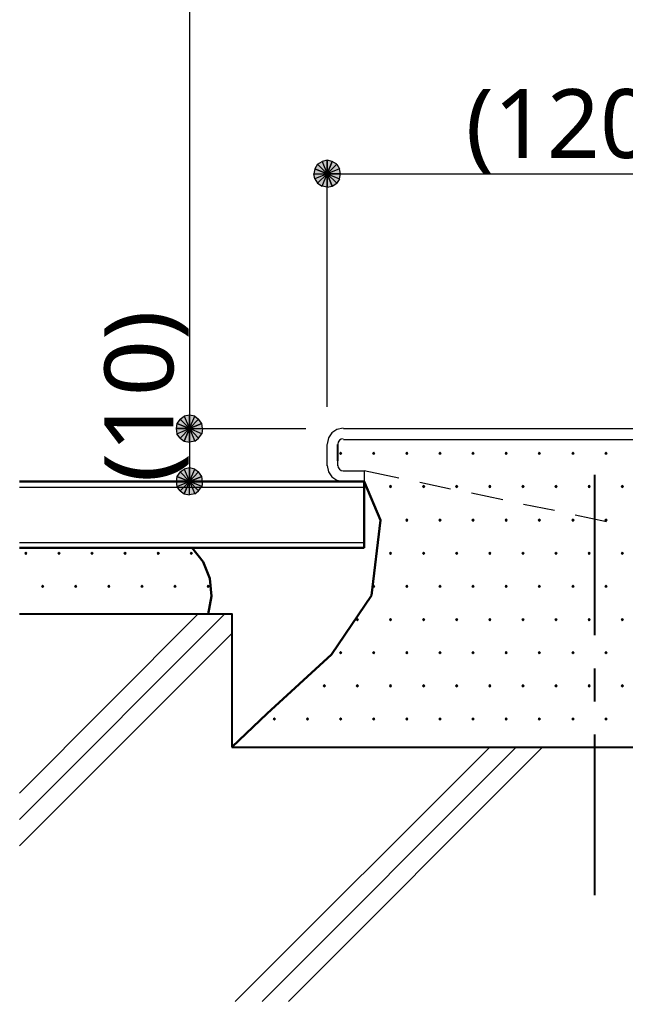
# Model space of a CAD drawing. Header units: millimetres. Extents: x 0 to 420, y 0 to 297.
# Drawn here: x 57.19 to 80.04, y 72.86 to 109.87 of the extents above; entities that cross this region are included whole.
import ezdxf
from ezdxf.enums import TextEntityAlignment as Align

# ---------------------------------------------------------------- set-up
doc = ezdxf.new("R2010")
doc.units = ezdxf.units.MM
doc.styles.add('kst32b', font='NotoSansJP-Variable.ttf')

msp = doc.modelspace()

# ---------------------------------------------------------------- hatches: boundary and pattern name
h = msp.add_hatch(color=7)
h.paths.add_polyline_path([(68.792, 104.563), (68.601, 104.521), (68.792, 104.055), (68.792, 104.563)])
h.paths.add_polyline_path([(68.601, 104.521), (68.792, 104.055), (68.432, 104.415), (68.601, 104.521)])
h.paths.add_polyline_path([(68.792, 104.055), (68.432, 104.415), (68.326, 104.246), (68.792, 104.055)])
for points in [[(68.982, 104.521), (68.792, 104.563), (68.792, 104.055), (68.982, 104.521)], [(63.119, 94.636), (63.098, 94.446), (63.606, 94.446), (63.119, 94.636)], [(69.3, 93.557), (69.279, 93.536), (69.257, 93.514), (69.279, 93.493), (69.3, 93.472), (69.321, 93.493), (69.342, 93.514), (69.321, 93.536), (69.3, 93.557)], [(70.549, 93.557), (70.527, 93.536), (70.506, 93.514), (70.527, 93.493), (70.549, 93.472), (70.57, 93.493), (70.591, 93.514), (70.57, 93.536), (70.549, 93.557)], [(71.797, 93.557), (71.776, 93.536), (71.755, 93.514), (71.776, 93.493), (71.797, 93.472), (71.819, 93.493), (71.84, 93.514), (71.819, 93.536), (71.797, 93.557)], [(73.046, 93.557), (73.025, 93.536), (73.004, 93.514), (73.025, 93.493), (73.046, 93.472), (73.067, 93.493), (73.088, 93.514), (73.067, 93.536), (73.046, 93.557)], [(74.295, 93.557), (74.274, 93.536), (74.253, 93.514), (74.274, 93.493), (74.295, 93.472), (74.316, 93.493), (74.337, 93.514), (74.316, 93.536), (74.295, 93.557)], [(75.544, 93.557), (75.523, 93.536), (75.502, 93.514), (75.523, 93.493), (75.544, 93.472), (75.565, 93.493), (75.586, 93.514), (75.565, 93.536), (75.544, 93.557)], [(76.793, 93.557), (76.771, 93.536), (76.75, 93.514), (76.771, 93.493), (76.793, 93.472), (76.814, 93.493), (76.835, 93.514), (76.814, 93.536), (76.793, 93.557)], [(78.063, 93.557), (78.042, 93.536), (78.02, 93.514), (78.042, 93.493), (78.063, 93.472), (78.084, 93.493), (78.105, 93.514), (78.084, 93.536), (78.063, 93.557)], [(79.312, 93.557), (79.29, 93.536), (79.269, 93.514), (79.29, 93.493), (79.312, 93.472), (79.333, 93.493), (79.354, 93.514), (79.333, 93.536), (79.312, 93.557)], [(63.119, 92.646), (63.098, 92.456), (63.606, 92.456), (63.119, 92.646)], [(71.184, 92.308), (71.162, 92.287), (71.141, 92.266), (71.162, 92.244), (71.184, 92.223), (71.205, 92.244), (71.226, 92.266), (71.205, 92.287), (71.184, 92.308)], [(72.432, 92.308), (72.411, 92.287), (72.39, 92.266), (72.411, 92.244), (72.432, 92.223), (72.454, 92.244), (72.475, 92.266), (72.454, 92.287), (72.432, 92.308)], [(73.681, 92.308), (73.66, 92.287), (73.639, 92.266), (73.66, 92.244), (73.681, 92.223), (73.702, 92.244), (73.724, 92.266), (73.702, 92.287), (73.681, 92.308)], [(74.93, 92.308), (74.909, 92.287), (74.888, 92.266), (74.909, 92.244), (74.93, 92.223), (74.951, 92.244), (74.972, 92.266), (74.951, 92.287), (74.93, 92.308)], [(76.179, 92.308), (76.158, 92.287), (76.137, 92.266), (76.158, 92.244), (76.179, 92.223), (76.2, 92.244), (76.221, 92.266), (76.2, 92.287), (76.179, 92.308)], [(77.428, 92.308), (77.407, 92.287), (77.385, 92.266), (77.407, 92.244), (77.428, 92.223), (77.449, 92.244), (77.47, 92.266), (77.449, 92.287), (77.428, 92.308)], [(78.677, 92.308), (78.655, 92.287), (78.634, 92.266), (78.655, 92.244), (78.677, 92.223), (78.698, 92.244), (78.719, 92.266), (78.698, 92.287), (78.677, 92.308)], [(79.925, 92.308), (79.904, 92.287), (79.883, 92.266), (79.904, 92.244), (79.925, 92.223), (79.946, 92.244), (79.968, 92.266), (79.946, 92.287), (79.925, 92.308)], [(71.797, 91.038), (71.776, 91.017), (71.755, 90.996), (71.776, 90.974), (71.797, 90.953), (71.819, 90.974), (71.84, 90.996), (71.819, 91.017), (71.797, 91.038)], [(73.046, 91.038), (73.025, 91.017), (73.004, 90.996), (73.025, 90.974), (73.046, 90.953), (73.067, 90.974), (73.088, 90.996), (73.067, 91.017), (73.046, 91.038)], [(74.295, 91.038), (74.274, 91.017), (74.253, 90.996), (74.274, 90.974), (74.295, 90.953), (74.316, 90.974), (74.337, 90.996), (74.316, 91.017), (74.295, 91.038)], [(75.544, 91.038), (75.523, 91.017), (75.502, 90.996), (75.523, 90.974), (75.544, 90.953), (75.565, 90.974), (75.586, 90.996), (75.565, 91.017), (75.544, 91.038)], [(76.793, 91.038), (76.771, 91.017), (76.75, 90.996), (76.771, 90.974), (76.793, 90.953), (76.814, 90.974), (76.835, 90.996), (76.814, 91.017), (76.793, 91.038)], [(78.063, 91.038), (78.042, 91.017), (78.02, 90.996), (78.042, 90.974), (78.063, 90.953), (78.084, 90.974), (78.105, 90.996), (78.084, 91.017), (78.063, 91.038)], [(79.312, 91.038), (79.29, 91.017), (79.269, 90.996), (79.29, 90.974), (79.312, 90.953), (79.333, 90.974), (79.354, 90.996), (79.333, 91.017), (79.312, 91.038)], [(57.425, 89.789), (57.404, 89.768), (57.383, 89.747), (57.404, 89.725), (57.425, 89.704), (57.446, 89.725), (57.468, 89.747), (57.446, 89.768), (57.425, 89.789)], [(58.674, 89.789), (58.653, 89.768), (58.632, 89.747), (58.653, 89.725), (58.674, 89.704), (58.695, 89.725), (58.716, 89.747), (58.695, 89.768), (58.674, 89.789)], [(59.923, 89.789), (59.902, 89.768), (59.881, 89.747), (59.902, 89.725), (59.923, 89.704), (59.944, 89.725), (59.965, 89.747), (59.944, 89.768), (59.923, 89.789)], [(61.172, 89.789), (61.151, 89.768), (61.129, 89.747), (61.151, 89.725), (61.172, 89.704), (61.193, 89.725), (61.214, 89.747), (61.193, 89.768), (61.172, 89.789)], [(62.421, 89.789), (62.399, 89.768), (62.378, 89.747), (62.399, 89.725), (62.421, 89.704), (62.442, 89.725), (62.463, 89.747), (62.442, 89.768), (62.421, 89.789)], [(63.669, 89.789), (63.648, 89.768), (63.627, 89.747), (63.648, 89.725), (63.669, 89.704), (63.691, 89.725), (63.712, 89.747), (63.691, 89.768), (63.669, 89.789)], [(71.184, 89.789), (71.162, 89.768), (71.141, 89.747), (71.162, 89.725), (71.184, 89.704), (71.205, 89.725), (71.226, 89.747), (71.205, 89.768), (71.184, 89.789)], [(72.432, 89.789), (72.411, 89.768), (72.39, 89.747), (72.411, 89.725), (72.432, 89.704), (72.454, 89.725), (72.475, 89.747), (72.454, 89.768), (72.432, 89.789)], [(73.681, 89.789), (73.66, 89.768), (73.639, 89.747), (73.66, 89.725), (73.681, 89.704), (73.702, 89.725), (73.724, 89.747), (73.702, 89.768), (73.681, 89.789)], [(74.93, 89.789), (74.909, 89.768), (74.888, 89.747), (74.909, 89.725), (74.93, 89.704), (74.951, 89.725), (74.972, 89.747), (74.951, 89.768), (74.93, 89.789)], [(76.179, 89.789), (76.158, 89.768), (76.137, 89.747), (76.158, 89.725), (76.179, 89.704), (76.2, 89.725), (76.221, 89.747), (76.2, 89.768), (76.179, 89.789)], [(77.428, 89.789), (77.407, 89.768), (77.385, 89.747), (77.407, 89.725), (77.428, 89.704), (77.449, 89.725), (77.47, 89.747), (77.449, 89.768), (77.428, 89.789)], [(78.677, 89.789), (78.655, 89.768), (78.634, 89.747), (78.655, 89.725), (78.677, 89.704), (78.698, 89.725), (78.719, 89.747), (78.698, 89.768), (78.677, 89.789)], [(79.925, 89.789), (79.904, 89.768), (79.883, 89.747), (79.904, 89.725), (79.925, 89.704), (79.946, 89.725), (79.968, 89.747), (79.946, 89.768), (79.925, 89.789)], [(58.06, 88.54), (58.039, 88.519), (58.018, 88.498), (58.039, 88.477), (58.06, 88.455), (58.081, 88.477), (58.103, 88.498), (58.081, 88.519), (58.06, 88.54)], [(59.309, 88.54), (59.288, 88.519), (59.267, 88.498), (59.288, 88.477), (59.309, 88.455), (59.33, 88.477), (59.351, 88.498), (59.33, 88.519), (59.309, 88.54)], [(60.558, 88.54), (60.537, 88.519), (60.516, 88.498), (60.537, 88.477), (60.558, 88.455), (60.579, 88.477), (60.6, 88.498), (60.579, 88.519), (60.558, 88.54)], [(61.807, 88.54), (61.786, 88.519), (61.764, 88.498), (61.786, 88.477), (61.807, 88.455), (61.828, 88.477), (61.849, 88.498), (61.828, 88.519), (61.807, 88.54)], [(63.056, 88.54), (63.034, 88.519), (63.013, 88.498), (63.034, 88.477), (63.056, 88.455), (63.077, 88.477), (63.098, 88.498), (63.077, 88.519), (63.056, 88.54)], [(64.304, 88.54), (64.283, 88.519), (64.262, 88.498), (64.283, 88.477), (64.304, 88.455), (64.326, 88.477), (64.347, 88.498), (64.326, 88.519), (64.304, 88.54)], [(70.549, 88.54), (70.527, 88.519), (70.506, 88.498), (70.527, 88.477), (70.549, 88.455), (70.57, 88.477), (70.591, 88.498), (70.57, 88.519), (70.549, 88.54)], [(71.797, 88.54), (71.776, 88.519), (71.755, 88.498), (71.776, 88.477), (71.797, 88.455), (71.819, 88.477), (71.84, 88.498), (71.819, 88.519), (71.797, 88.54)], [(73.046, 88.54), (73.025, 88.519), (73.004, 88.498), (73.025, 88.477), (73.046, 88.455), (73.067, 88.477), (73.088, 88.498), (73.067, 88.519), (73.046, 88.54)], [(74.295, 88.54), (74.274, 88.519), (74.253, 88.498), (74.274, 88.477), (74.295, 88.455), (74.316, 88.477), (74.337, 88.498), (74.316, 88.519), (74.295, 88.54)], [(75.544, 88.54), (75.523, 88.519), (75.502, 88.498), (75.523, 88.477), (75.544, 88.455), (75.565, 88.477), (75.586, 88.498), (75.565, 88.519), (75.544, 88.54)], [(76.793, 88.54), (76.771, 88.519), (76.75, 88.498), (76.771, 88.477), (76.793, 88.455), (76.814, 88.477), (76.835, 88.498), (76.814, 88.519), (76.793, 88.54)], [(78.063, 88.54), (78.042, 88.519), (78.02, 88.498), (78.042, 88.477), (78.063, 88.455), (78.084, 88.477), (78.105, 88.498), (78.084, 88.519), (78.063, 88.54)], [(79.312, 88.54), (79.29, 88.519), (79.269, 88.498), (79.29, 88.477), (79.312, 88.455), (79.333, 88.477), (79.354, 88.498), (79.333, 88.519), (79.312, 88.54)], [(69.935, 87.291), (69.913, 87.27), (69.892, 87.249), (69.913, 87.228), (69.935, 87.207), (69.956, 87.228), (69.977, 87.249), (69.956, 87.27), (69.935, 87.291)], [(71.184, 87.291), (71.162, 87.27), (71.141, 87.249), (71.162, 87.228), (71.184, 87.207), (71.205, 87.228), (71.226, 87.249), (71.205, 87.27), (71.184, 87.291)], [(72.432, 87.291), (72.411, 87.27), (72.39, 87.249), (72.411, 87.228), (72.432, 87.207), (72.454, 87.228), (72.475, 87.249), (72.454, 87.27), (72.432, 87.291)], [(73.681, 87.291), (73.66, 87.27), (73.639, 87.249), (73.66, 87.228), (73.681, 87.207), (73.702, 87.228), (73.724, 87.249), (73.702, 87.27), (73.681, 87.291)], [(74.93, 87.291), (74.909, 87.27), (74.888, 87.249), (74.909, 87.228), (74.93, 87.207), (74.951, 87.228), (74.972, 87.249), (74.951, 87.27), (74.93, 87.291)], [(76.179, 87.291), (76.158, 87.27), (76.137, 87.249), (76.158, 87.228), (76.179, 87.207), (76.2, 87.228), (76.221, 87.249), (76.2, 87.27), (76.179, 87.291)], [(77.428, 87.291), (77.407, 87.27), (77.385, 87.249), (77.407, 87.228), (77.428, 87.207), (77.449, 87.228), (77.47, 87.249), (77.449, 87.27), (77.428, 87.291)], [(78.677, 87.291), (78.655, 87.27), (78.634, 87.249), (78.655, 87.228), (78.677, 87.207), (78.698, 87.228), (78.719, 87.249), (78.698, 87.27), (78.677, 87.291)], [(79.925, 87.291), (79.904, 87.27), (79.883, 87.249), (79.904, 87.228), (79.925, 87.207), (79.946, 87.228), (79.968, 87.249), (79.946, 87.27), (79.925, 87.291)], [(69.3, 86.043), (69.279, 86.021), (69.257, 86), (69.279, 85.979), (69.3, 85.958), (69.321, 85.979), (69.342, 86), (69.321, 86.021), (69.3, 86.043)], [(70.549, 86.043), (70.527, 86.021), (70.506, 86), (70.527, 85.979), (70.549, 85.958), (70.57, 85.979), (70.591, 86), (70.57, 86.021), (70.549, 86.043)], [(71.797, 86.043), (71.776, 86.021), (71.755, 86), (71.776, 85.979), (71.797, 85.958), (71.819, 85.979), (71.84, 86), (71.819, 86.021), (71.797, 86.043)], [(73.046, 86.043), (73.025, 86.021), (73.004, 86), (73.025, 85.979), (73.046, 85.958), (73.067, 85.979), (73.088, 86), (73.067, 86.021), (73.046, 86.043)], [(74.295, 86.043), (74.274, 86.021), (74.253, 86), (74.274, 85.979), (74.295, 85.958), (74.316, 85.979), (74.337, 86), (74.316, 86.021), (74.295, 86.043)], [(75.544, 86.043), (75.523, 86.021), (75.502, 86), (75.523, 85.979), (75.544, 85.958), (75.565, 85.979), (75.586, 86), (75.565, 86.021), (75.544, 86.043)], [(76.793, 86.043), (76.771, 86.021), (76.75, 86), (76.771, 85.979), (76.793, 85.958), (76.814, 85.979), (76.835, 86), (76.814, 86.021), (76.793, 86.043)], [(78.063, 86.043), (78.042, 86.021), (78.02, 86), (78.042, 85.979), (78.063, 85.958), (78.084, 85.979), (78.105, 86), (78.084, 86.021), (78.063, 86.043)], [(79.312, 86.043), (79.29, 86.021), (79.269, 86), (79.29, 85.979), (79.312, 85.958), (79.333, 85.979), (79.354, 86), (79.333, 86.021), (79.312, 86.043)], [(68.686, 84.794), (68.665, 84.772), (68.644, 84.751), (68.665, 84.73), (68.686, 84.709), (68.707, 84.73), (68.728, 84.751), (68.707, 84.772), (68.686, 84.794)], [(69.935, 84.794), (69.913, 84.772), (69.892, 84.751), (69.913, 84.73), (69.935, 84.709), (69.956, 84.73), (69.977, 84.751), (69.956, 84.772), (69.935, 84.794)], [(71.184, 84.794), (71.162, 84.772), (71.141, 84.751), (71.162, 84.73), (71.184, 84.709), (71.205, 84.73), (71.226, 84.751), (71.205, 84.772), (71.184, 84.794)], [(72.432, 84.794), (72.411, 84.772), (72.39, 84.751), (72.411, 84.73), (72.432, 84.709), (72.454, 84.73), (72.475, 84.751), (72.454, 84.772), (72.432, 84.794)], [(73.681, 84.794), (73.66, 84.772), (73.639, 84.751), (73.66, 84.73), (73.681, 84.709), (73.702, 84.73), (73.724, 84.751), (73.702, 84.772), (73.681, 84.794)], [(74.93, 84.794), (74.909, 84.772), (74.888, 84.751), (74.909, 84.73), (74.93, 84.709), (74.951, 84.73), (74.972, 84.751), (74.951, 84.772), (74.93, 84.794)], [(76.179, 84.794), (76.158, 84.772), (76.137, 84.751), (76.158, 84.73), (76.179, 84.709), (76.2, 84.73), (76.221, 84.751), (76.2, 84.772), (76.179, 84.794)], [(77.428, 84.794), (77.407, 84.772), (77.385, 84.751), (77.407, 84.73), (77.428, 84.709), (77.449, 84.73), (77.47, 84.751), (77.449, 84.772), (77.428, 84.794)], [(78.677, 84.794), (78.655, 84.772), (78.634, 84.751), (78.655, 84.73), (78.677, 84.709), (78.698, 84.73), (78.719, 84.751), (78.698, 84.772), (78.677, 84.794)], [(79.925, 84.794), (79.904, 84.772), (79.883, 84.751), (79.904, 84.73), (79.925, 84.709), (79.946, 84.73), (79.968, 84.751), (79.946, 84.772), (79.925, 84.794)], [(66.802, 83.545), (66.781, 83.524), (66.76, 83.503), (66.781, 83.481), (66.802, 83.46), (66.823, 83.481), (66.844, 83.503), (66.823, 83.524), (66.802, 83.545)], [(68.051, 83.545), (68.03, 83.524), (68.009, 83.503), (68.03, 83.481), (68.051, 83.46), (68.072, 83.481), (68.093, 83.503), (68.072, 83.524), (68.051, 83.545)], [(69.3, 83.545), (69.279, 83.524), (69.257, 83.503), (69.279, 83.481), (69.3, 83.46), (69.321, 83.481), (69.342, 83.503), (69.321, 83.524), (69.3, 83.545)], [(70.549, 83.545), (70.527, 83.524), (70.506, 83.503), (70.527, 83.481), (70.549, 83.46), (70.57, 83.481), (70.591, 83.503), (70.57, 83.524), (70.549, 83.545)], [(71.797, 83.545), (71.776, 83.524), (71.755, 83.503), (71.776, 83.481), (71.797, 83.46), (71.819, 83.481), (71.84, 83.503), (71.819, 83.524), (71.797, 83.545)], [(73.046, 83.545), (73.025, 83.524), (73.004, 83.503), (73.025, 83.481), (73.046, 83.46), (73.067, 83.481), (73.088, 83.503), (73.067, 83.524), (73.046, 83.545)], [(74.295, 83.545), (74.274, 83.524), (74.253, 83.503), (74.274, 83.481), (74.295, 83.46), (74.316, 83.481), (74.337, 83.503), (74.316, 83.524), (74.295, 83.545)], [(75.544, 83.545), (75.523, 83.524), (75.502, 83.503), (75.523, 83.481), (75.544, 83.46), (75.565, 83.481), (75.586, 83.503), (75.565, 83.524), (75.544, 83.545)], [(76.793, 83.545), (76.771, 83.524), (76.75, 83.503), (76.771, 83.481), (76.793, 83.46), (76.814, 83.481), (76.835, 83.503), (76.814, 83.524), (76.793, 83.545)], [(78.063, 83.545), (78.042, 83.524), (78.02, 83.503), (78.042, 83.481), (78.063, 83.46), (78.084, 83.481), (78.105, 83.503), (78.084, 83.524), (78.063, 83.545)], [(79.312, 83.545), (79.29, 83.524), (79.269, 83.503), (79.29, 83.481), (79.312, 83.46), (79.333, 83.481), (79.354, 83.503), (79.333, 83.524), (79.312, 83.545)]]:
    msp.add_hatch(color=7).paths.add_polyline_path(points)
h = msp.add_hatch(color=7)
h.paths.add_polyline_path([(69.3, 104.055), (69.257, 104.246), (68.792, 104.055), (69.3, 104.055)])
h.paths.add_polyline_path([(69.257, 104.246), (68.792, 104.055), (69.152, 104.415), (69.257, 104.246)])
h.paths.add_polyline_path([(68.792, 104.055), (69.152, 104.415), (68.982, 104.521), (68.792, 104.055)])
h = msp.add_hatch(color=7)
h.paths.add_polyline_path([(68.326, 104.246), (68.284, 104.055), (68.792, 104.055), (68.326, 104.246)])
h.paths.add_polyline_path([(68.284, 104.055), (68.792, 104.055), (68.326, 103.865), (68.284, 104.055)])
h.paths.add_polyline_path([(68.792, 104.055), (68.326, 103.865), (68.432, 103.696), (68.792, 104.055)])
h = msp.add_hatch(color=7)
h.paths.add_polyline_path([(68.432, 103.696), (68.601, 103.59), (68.792, 104.055), (68.432, 103.696)])
h.paths.add_polyline_path([(68.601, 103.59), (68.792, 104.055), (68.792, 103.547), (68.601, 103.59)])
h.paths.add_polyline_path([(68.792, 104.055), (68.792, 103.547), (68.982, 103.59), (68.792, 104.055)])
h = msp.add_hatch(color=7)
h.paths.add_polyline_path([(68.982, 103.59), (69.152, 103.696), (68.792, 104.055), (68.982, 103.59)])
h.paths.add_polyline_path([(69.152, 103.696), (68.792, 104.055), (69.257, 103.865), (69.152, 103.696)])
h.paths.add_polyline_path([(68.792, 104.055), (69.257, 103.865), (69.3, 104.055), (68.792, 104.055)])
h = msp.add_hatch(color=7)
h.paths.add_polyline_path([(63.606, 94.954), (63.394, 94.911), (63.606, 94.446), (63.606, 94.954)])
h.paths.add_polyline_path([(63.394, 94.911), (63.606, 94.446), (63.246, 94.805), (63.394, 94.911)])
h.paths.add_polyline_path([(63.606, 94.446), (63.246, 94.805), (63.119, 94.636), (63.606, 94.446)])
h = msp.add_hatch(color=7)
h.paths.add_polyline_path([(64.071, 94.636), (63.945, 94.805), (63.606, 94.446), (64.071, 94.636)])
h.paths.add_polyline_path([(63.945, 94.805), (63.606, 94.446), (63.796, 94.911), (63.945, 94.805)])
h.paths.add_polyline_path([(63.606, 94.446), (63.796, 94.911), (63.606, 94.954), (63.606, 94.446)])
h = msp.add_hatch(color=7)
h.paths.add_polyline_path([(63.098, 94.446), (63.119, 94.255), (63.606, 94.446), (63.098, 94.446)])
h.paths.add_polyline_path([(63.119, 94.255), (63.606, 94.446), (63.246, 94.086), (63.119, 94.255)])
h.paths.add_polyline_path([(63.606, 94.446), (63.246, 94.086), (63.394, 93.98), (63.606, 94.446)])
h = msp.add_hatch(color=7)
h.paths.add_polyline_path([(63.394, 93.98), (63.606, 93.938), (63.606, 94.446), (63.394, 93.98)])
h.paths.add_polyline_path([(63.606, 93.938), (63.606, 94.446), (63.796, 93.98), (63.606, 93.938)])
h.paths.add_polyline_path([(63.606, 94.446), (63.796, 93.98), (63.945, 94.086), (63.606, 94.446)])
h = msp.add_hatch(color=7)
h.paths.add_polyline_path([(63.945, 94.086), (64.071, 94.255), (63.606, 94.446), (63.945, 94.086)])
h.paths.add_polyline_path([(64.071, 94.255), (63.606, 94.446), (64.093, 94.446), (64.071, 94.255)])
h.paths.add_polyline_path([(63.606, 94.446), (64.093, 94.446), (64.071, 94.636), (63.606, 94.446)])
h = msp.add_hatch(color=7)
h.paths.add_polyline_path([(63.606, 92.964), (63.394, 92.922), (63.606, 92.456), (63.606, 92.964)])
h.paths.add_polyline_path([(63.394, 92.922), (63.606, 92.456), (63.246, 92.816), (63.394, 92.922)])
h.paths.add_polyline_path([(63.606, 92.456), (63.246, 92.816), (63.119, 92.646), (63.606, 92.456)])
h = msp.add_hatch(color=7)
h.paths.add_polyline_path([(64.071, 92.646), (63.945, 92.816), (63.606, 92.456), (64.071, 92.646)])
h.paths.add_polyline_path([(63.945, 92.816), (63.606, 92.456), (63.796, 92.922), (63.945, 92.816)])
h.paths.add_polyline_path([(63.606, 92.456), (63.796, 92.922), (63.606, 92.964), (63.606, 92.456)])
h = msp.add_hatch(color=7)
h.paths.add_polyline_path([(63.945, 92.096), (64.071, 92.266), (63.606, 92.456), (63.945, 92.096)])
h.paths.add_polyline_path([(64.071, 92.266), (63.606, 92.456), (64.093, 92.456), (64.071, 92.266)])
h.paths.add_polyline_path([(63.606, 92.456), (64.093, 92.456), (64.071, 92.646), (63.606, 92.456)])
h = msp.add_hatch(color=7)
h.paths.add_polyline_path([(63.098, 92.456), (63.119, 92.266), (63.606, 92.456), (63.098, 92.456)])
h.paths.add_polyline_path([(63.119, 92.266), (63.606, 92.456), (63.246, 92.096), (63.119, 92.266)])
h.paths.add_polyline_path([(63.606, 92.456), (63.246, 92.096), (63.394, 91.99), (63.606, 92.456)])
h = msp.add_hatch(color=7)
h.paths.add_polyline_path([(63.394, 91.99), (63.606, 91.948), (63.606, 92.456), (63.394, 91.99)])
h.paths.add_polyline_path([(63.606, 91.948), (63.606, 92.456), (63.796, 91.99), (63.606, 91.948)])
h.paths.add_polyline_path([(63.606, 92.456), (63.796, 91.99), (63.945, 92.096), (63.606, 92.456)])

# ---------------------------------------------------------------- linework, layer by layer
at = {"lineweight": 13}
for points in [[(63.606, 181.229), (63.606, 179.218), (63.606, 94.446), (63.606, 92.456)], [(68.792, 95.271), (68.792, 104.055)], [(68.792, 104.055), (92.795, 104.055)], [(63.606, 94.446), (67.987, 94.446)], [(69.395, 94.467), (69.16, 94.419), (68.968, 94.29), (68.839, 94.098), (68.792, 93.864)], [(69.406, 94.446), (81.195, 94.446)], [(69.395, 94.065), (69.317, 94.049), (69.253, 94.006), (69.21, 93.942), (69.194, 93.864)], [(69.406, 94.043), (81.195, 94.043)], [(68.792, 93.049), (68.792, 93.853)], [(69.194, 93.049), (69.194, 93.853)], [(68.792, 93.059), (68.839, 92.824), (68.968, 92.633), (69.16, 92.503), (69.395, 92.456)], [(69.194, 93.059), (69.21, 92.981), (69.253, 92.917), (69.317, 92.874), (69.395, 92.858)], [(69.406, 92.858), (70.189, 92.858), (70.189, 92.456)], [(71.501, 92.583), (70.189, 92.858)], [(57.192, 92.244), (70.189, 92.244)], [(69.406, 92.456), (70.189, 92.456)], [(73.448, 92.16), (72.284, 92.414)], [(75.417, 91.757), (74.232, 92.012)], [(77.364, 91.355), (76.2, 91.588)], [(79.333, 90.932), (78.147, 91.186)], [(57.192, 90.149), (70.189, 90.149)], [(57.192, 79.714), (64.939, 87.461)], [(57.192, 80.709), (63.923, 87.461)], [(57.192, 78.719), (65.193, 86.72)], [(65.32, 72.856), (74.93, 82.444)], [(66.336, 72.856), (75.925, 82.444)], [(67.331, 72.856), (76.92, 82.444)]]:
    msp.add_lwpolyline(points, dxfattribs=at)
at = {"lineweight": 0}
for points in [[(68.792, 104.055), (68.432, 104.415), (68.326, 104.246)], [(68.601, 104.521), (68.792, 104.055), (68.432, 104.415)], [(68.792, 104.563), (68.601, 104.521), (68.792, 104.055)], [(68.982, 104.521), (68.792, 104.563), (68.792, 104.055)], [(68.792, 104.055), (69.152, 104.415), (68.982, 104.521)], [(69.257, 104.246), (68.792, 104.055), (69.152, 104.415)], [(68.326, 104.246), (68.284, 104.055), (68.792, 104.055)], [(68.284, 104.055), (68.792, 104.055), (68.326, 103.865)], [(68.792, 104.055), (68.326, 103.865), (68.432, 103.696)], [(68.432, 103.696), (68.601, 103.59), (68.792, 104.055)], [(68.601, 103.59), (68.792, 104.055), (68.792, 103.547)], [(69.3, 104.055), (69.257, 104.246), (68.792, 104.055)], [(68.792, 104.055), (68.792, 103.547), (68.982, 103.59)], [(68.982, 103.59), (69.152, 103.696), (68.792, 104.055)], [(69.152, 103.696), (68.792, 104.055), (69.257, 103.865)], [(68.792, 104.055), (69.257, 103.865), (69.3, 104.055)], [(63.606, 94.446), (63.246, 94.805), (63.119, 94.636)], [(63.394, 94.911), (63.606, 94.446), (63.246, 94.805)], [(63.606, 94.954), (63.394, 94.911), (63.606, 94.446)], [(63.606, 94.446), (63.796, 94.911), (63.606, 94.954)], [(63.945, 94.805), (63.606, 94.446), (63.796, 94.911)], [(64.071, 94.636), (63.945, 94.805), (63.606, 94.446)], [(63.119, 94.636), (63.098, 94.446), (63.606, 94.446)], [(63.098, 94.446), (63.119, 94.255), (63.606, 94.446)], [(63.119, 94.255), (63.606, 94.446), (63.246, 94.086)], [(63.606, 94.446), (63.246, 94.086), (63.394, 93.98)], [(63.394, 93.98), (63.606, 93.938), (63.606, 94.446)], [(63.606, 94.446), (64.093, 94.446), (64.071, 94.636)], [(63.606, 93.938), (63.606, 94.446), (63.796, 93.98)], [(63.606, 94.446), (63.796, 93.98), (63.945, 94.086)], [(63.945, 94.086), (64.071, 94.255), (63.606, 94.446)], [(64.071, 94.255), (63.606, 94.446), (64.093, 94.446)], [(63.394, 92.922), (63.606, 92.456), (63.246, 92.816)], [(63.606, 92.964), (63.394, 92.922), (63.606, 92.456)], [(63.606, 92.456), (63.796, 92.922), (63.606, 92.964)], [(63.945, 92.816), (63.606, 92.456), (63.796, 92.922)], [(63.119, 92.646), (63.098, 92.456), (63.606, 92.456)], [(63.606, 92.456), (63.246, 92.816), (63.119, 92.646)], [(64.071, 92.646), (63.945, 92.816), (63.606, 92.456)], [(63.606, 92.456), (64.093, 92.456), (64.071, 92.646)], [(63.098, 92.456), (63.119, 92.266), (63.606, 92.456)], [(63.119, 92.266), (63.606, 92.456), (63.246, 92.096)], [(63.606, 92.456), (63.246, 92.096), (63.394, 91.99)], [(63.394, 91.99), (63.606, 91.948), (63.606, 92.456)], [(63.606, 91.948), (63.606, 92.456), (63.796, 91.99)], [(63.606, 92.456), (63.796, 91.99), (63.945, 92.096)], [(63.945, 92.096), (64.071, 92.266), (63.606, 92.456)], [(64.071, 92.266), (63.606, 92.456), (64.093, 92.456)]]:
    msp.add_lwpolyline(points, close=True, dxfattribs=at)
at = {"lineweight": 25}
for points in [[(69.194, 93.239), (69.194, 93.853)], [(78.888, 86.656), (78.888, 92.71)], [(57.192, 87.461), (65.193, 87.461), (65.193, 82.444)], [(78.888, 84.159), (78.888, 85.407)], [(78.888, 76.856), (78.888, 82.91)], [(65.193, 82.444), (85.788, 82.444)]]:
    msp.add_lwpolyline(points, dxfattribs=at)
at = {"lineweight": 5}
for points in [[(69.3, 93.557), (69.279, 93.536), (69.257, 93.514), (69.279, 93.493), (69.3, 93.472), (69.321, 93.493), (69.342, 93.514), (69.321, 93.536)], [(70.549, 93.557), (70.527, 93.536), (70.506, 93.514), (70.527, 93.493), (70.549, 93.472), (70.57, 93.493), (70.591, 93.514), (70.57, 93.536)], [(71.797, 93.557), (71.776, 93.536), (71.755, 93.514), (71.776, 93.493), (71.797, 93.472), (71.819, 93.493), (71.84, 93.514), (71.819, 93.536)], [(73.046, 93.557), (73.025, 93.536), (73.004, 93.514), (73.025, 93.493), (73.046, 93.472), (73.067, 93.493), (73.088, 93.514), (73.067, 93.536)], [(74.295, 93.557), (74.274, 93.536), (74.253, 93.514), (74.274, 93.493), (74.295, 93.472), (74.316, 93.493), (74.337, 93.514), (74.316, 93.536)], [(75.544, 93.557), (75.523, 93.536), (75.502, 93.514), (75.523, 93.493), (75.544, 93.472), (75.565, 93.493), (75.586, 93.514), (75.565, 93.536)], [(76.793, 93.557), (76.771, 93.536), (76.75, 93.514), (76.771, 93.493), (76.793, 93.472), (76.814, 93.493), (76.835, 93.514), (76.814, 93.536)], [(78.063, 93.557), (78.042, 93.536), (78.02, 93.514), (78.042, 93.493), (78.063, 93.472), (78.084, 93.493), (78.105, 93.514), (78.084, 93.536)], [(79.312, 93.557), (79.29, 93.536), (79.269, 93.514), (79.29, 93.493), (79.312, 93.472), (79.333, 93.493), (79.354, 93.514), (79.333, 93.536)], [(71.184, 92.308), (71.162, 92.287), (71.141, 92.266), (71.162, 92.244), (71.184, 92.223), (71.205, 92.244), (71.226, 92.266), (71.205, 92.287)], [(72.432, 92.308), (72.411, 92.287), (72.39, 92.266), (72.411, 92.244), (72.432, 92.223), (72.454, 92.244), (72.475, 92.266), (72.454, 92.287)], [(73.681, 92.308), (73.66, 92.287), (73.639, 92.266), (73.66, 92.244), (73.681, 92.223), (73.702, 92.244), (73.724, 92.266), (73.702, 92.287)], [(74.93, 92.308), (74.909, 92.287), (74.888, 92.266), (74.909, 92.244), (74.93, 92.223), (74.951, 92.244), (74.972, 92.266), (74.951, 92.287)], [(76.179, 92.308), (76.158, 92.287), (76.137, 92.266), (76.158, 92.244), (76.179, 92.223), (76.2, 92.244), (76.221, 92.266), (76.2, 92.287)], [(77.428, 92.308), (77.407, 92.287), (77.385, 92.266), (77.407, 92.244), (77.428, 92.223), (77.449, 92.244), (77.47, 92.266), (77.449, 92.287)], [(78.677, 92.308), (78.655, 92.287), (78.634, 92.266), (78.655, 92.244), (78.677, 92.223), (78.698, 92.244), (78.719, 92.266), (78.698, 92.287)], [(79.925, 92.308), (79.904, 92.287), (79.883, 92.266), (79.904, 92.244), (79.925, 92.223), (79.946, 92.244), (79.968, 92.266), (79.946, 92.287)], [(71.797, 91.038), (71.776, 91.017), (71.755, 90.996), (71.776, 90.974), (71.797, 90.953), (71.819, 90.974), (71.84, 90.996), (71.819, 91.017)], [(73.046, 91.038), (73.025, 91.017), (73.004, 90.996), (73.025, 90.974), (73.046, 90.953), (73.067, 90.974), (73.088, 90.996), (73.067, 91.017)], [(74.295, 91.038), (74.274, 91.017), (74.253, 90.996), (74.274, 90.974), (74.295, 90.953), (74.316, 90.974), (74.337, 90.996), (74.316, 91.017)], [(75.544, 91.038), (75.523, 91.017), (75.502, 90.996), (75.523, 90.974), (75.544, 90.953), (75.565, 90.974), (75.586, 90.996), (75.565, 91.017)], [(76.793, 91.038), (76.771, 91.017), (76.75, 90.996), (76.771, 90.974), (76.793, 90.953), (76.814, 90.974), (76.835, 90.996), (76.814, 91.017)], [(78.063, 91.038), (78.042, 91.017), (78.02, 90.996), (78.042, 90.974), (78.063, 90.953), (78.084, 90.974), (78.105, 90.996), (78.084, 91.017)], [(79.312, 91.038), (79.29, 91.017), (79.269, 90.996), (79.29, 90.974), (79.312, 90.953), (79.333, 90.974), (79.354, 90.996), (79.333, 91.017)], [(57.425, 89.789), (57.404, 89.768), (57.383, 89.747), (57.404, 89.725), (57.425, 89.704), (57.446, 89.725), (57.468, 89.747), (57.446, 89.768)], [(58.674, 89.789), (58.653, 89.768), (58.632, 89.747), (58.653, 89.725), (58.674, 89.704), (58.695, 89.725), (58.716, 89.747), (58.695, 89.768)], [(59.923, 89.789), (59.902, 89.768), (59.881, 89.747), (59.902, 89.725), (59.923, 89.704), (59.944, 89.725), (59.965, 89.747), (59.944, 89.768)], [(61.172, 89.789), (61.151, 89.768), (61.129, 89.747), (61.151, 89.725), (61.172, 89.704), (61.193, 89.725), (61.214, 89.747), (61.193, 89.768)], [(62.421, 89.789), (62.399, 89.768), (62.378, 89.747), (62.399, 89.725), (62.421, 89.704), (62.442, 89.725), (62.463, 89.747), (62.442, 89.768)], [(63.669, 89.789), (63.648, 89.768), (63.627, 89.747), (63.648, 89.725), (63.669, 89.704), (63.691, 89.725), (63.712, 89.747), (63.691, 89.768)], [(71.184, 89.789), (71.162, 89.768), (71.141, 89.747), (71.162, 89.725), (71.184, 89.704), (71.205, 89.725), (71.226, 89.747), (71.205, 89.768)], [(72.432, 89.789), (72.411, 89.768), (72.39, 89.747), (72.411, 89.725), (72.432, 89.704), (72.454, 89.725), (72.475, 89.747), (72.454, 89.768)], [(73.681, 89.789), (73.66, 89.768), (73.639, 89.747), (73.66, 89.725), (73.681, 89.704), (73.702, 89.725), (73.724, 89.747), (73.702, 89.768)], [(74.93, 89.789), (74.909, 89.768), (74.888, 89.747), (74.909, 89.725), (74.93, 89.704), (74.951, 89.725), (74.972, 89.747), (74.951, 89.768)], [(76.179, 89.789), (76.158, 89.768), (76.137, 89.747), (76.158, 89.725), (76.179, 89.704), (76.2, 89.725), (76.221, 89.747), (76.2, 89.768)], [(77.428, 89.789), (77.407, 89.768), (77.385, 89.747), (77.407, 89.725), (77.428, 89.704), (77.449, 89.725), (77.47, 89.747), (77.449, 89.768)], [(78.677, 89.789), (78.655, 89.768), (78.634, 89.747), (78.655, 89.725), (78.677, 89.704), (78.698, 89.725), (78.719, 89.747), (78.698, 89.768)], [(79.925, 89.789), (79.904, 89.768), (79.883, 89.747), (79.904, 89.725), (79.925, 89.704), (79.946, 89.725), (79.968, 89.747), (79.946, 89.768)], [(58.06, 88.54), (58.039, 88.519), (58.018, 88.498), (58.039, 88.477), (58.06, 88.455), (58.081, 88.477), (58.103, 88.498), (58.081, 88.519)], [(59.309, 88.54), (59.288, 88.519), (59.267, 88.498), (59.288, 88.477), (59.309, 88.455), (59.33, 88.477), (59.351, 88.498), (59.33, 88.519)], [(60.558, 88.54), (60.537, 88.519), (60.516, 88.498), (60.537, 88.477), (60.558, 88.455), (60.579, 88.477), (60.6, 88.498), (60.579, 88.519)], [(61.807, 88.54), (61.786, 88.519), (61.764, 88.498), (61.786, 88.477), (61.807, 88.455), (61.828, 88.477), (61.849, 88.498), (61.828, 88.519)], [(63.056, 88.54), (63.034, 88.519), (63.013, 88.498), (63.034, 88.477), (63.056, 88.455), (63.077, 88.477), (63.098, 88.498), (63.077, 88.519)], [(64.304, 88.54), (64.283, 88.519), (64.262, 88.498), (64.283, 88.477), (64.304, 88.455), (64.326, 88.477), (64.347, 88.498), (64.326, 88.519)], [(70.549, 88.54), (70.527, 88.519), (70.506, 88.498), (70.527, 88.477), (70.549, 88.455), (70.57, 88.477), (70.591, 88.498), (70.57, 88.519)], [(71.797, 88.54), (71.776, 88.519), (71.755, 88.498), (71.776, 88.477), (71.797, 88.455), (71.819, 88.477), (71.84, 88.498), (71.819, 88.519)], [(73.046, 88.54), (73.025, 88.519), (73.004, 88.498), (73.025, 88.477), (73.046, 88.455), (73.067, 88.477), (73.088, 88.498), (73.067, 88.519)], [(74.295, 88.54), (74.274, 88.519), (74.253, 88.498), (74.274, 88.477), (74.295, 88.455), (74.316, 88.477), (74.337, 88.498), (74.316, 88.519)], [(75.544, 88.54), (75.523, 88.519), (75.502, 88.498), (75.523, 88.477), (75.544, 88.455), (75.565, 88.477), (75.586, 88.498), (75.565, 88.519)], [(76.793, 88.54), (76.771, 88.519), (76.75, 88.498), (76.771, 88.477), (76.793, 88.455), (76.814, 88.477), (76.835, 88.498), (76.814, 88.519)], [(78.063, 88.54), (78.042, 88.519), (78.02, 88.498), (78.042, 88.477), (78.063, 88.455), (78.084, 88.477), (78.105, 88.498), (78.084, 88.519)], [(79.312, 88.54), (79.29, 88.519), (79.269, 88.498), (79.29, 88.477), (79.312, 88.455), (79.333, 88.477), (79.354, 88.498), (79.333, 88.519)], [(69.935, 87.291), (69.913, 87.27), (69.892, 87.249), (69.913, 87.228), (69.935, 87.207), (69.956, 87.228), (69.977, 87.249), (69.956, 87.27)], [(71.184, 87.291), (71.162, 87.27), (71.141, 87.249), (71.162, 87.228), (71.184, 87.207), (71.205, 87.228), (71.226, 87.249), (71.205, 87.27)], [(72.432, 87.291), (72.411, 87.27), (72.39, 87.249), (72.411, 87.228), (72.432, 87.207), (72.454, 87.228), (72.475, 87.249), (72.454, 87.27)], [(73.681, 87.291), (73.66, 87.27), (73.639, 87.249), (73.66, 87.228), (73.681, 87.207), (73.702, 87.228), (73.724, 87.249), (73.702, 87.27)], [(74.93, 87.291), (74.909, 87.27), (74.888, 87.249), (74.909, 87.228), (74.93, 87.207), (74.951, 87.228), (74.972, 87.249), (74.951, 87.27)], [(76.179, 87.291), (76.158, 87.27), (76.137, 87.249), (76.158, 87.228), (76.179, 87.207), (76.2, 87.228), (76.221, 87.249), (76.2, 87.27)], [(77.428, 87.291), (77.407, 87.27), (77.385, 87.249), (77.407, 87.228), (77.428, 87.207), (77.449, 87.228), (77.47, 87.249), (77.449, 87.27)], [(78.677, 87.291), (78.655, 87.27), (78.634, 87.249), (78.655, 87.228), (78.677, 87.207), (78.698, 87.228), (78.719, 87.249), (78.698, 87.27)], [(79.925, 87.291), (79.904, 87.27), (79.883, 87.249), (79.904, 87.228), (79.925, 87.207), (79.946, 87.228), (79.968, 87.249), (79.946, 87.27)], [(69.3, 86.043), (69.279, 86.021), (69.257, 86), (69.279, 85.979), (69.3, 85.958), (69.321, 85.979), (69.342, 86), (69.321, 86.021)], [(70.549, 86.043), (70.527, 86.021), (70.506, 86), (70.527, 85.979), (70.549, 85.958), (70.57, 85.979), (70.591, 86), (70.57, 86.021)], [(71.797, 86.043), (71.776, 86.021), (71.755, 86), (71.776, 85.979), (71.797, 85.958), (71.819, 85.979), (71.84, 86), (71.819, 86.021)], [(73.046, 86.043), (73.025, 86.021), (73.004, 86), (73.025, 85.979), (73.046, 85.958), (73.067, 85.979), (73.088, 86), (73.067, 86.021)], [(74.295, 86.043), (74.274, 86.021), (74.253, 86), (74.274, 85.979), (74.295, 85.958), (74.316, 85.979), (74.337, 86), (74.316, 86.021)], [(75.544, 86.043), (75.523, 86.021), (75.502, 86), (75.523, 85.979), (75.544, 85.958), (75.565, 85.979), (75.586, 86), (75.565, 86.021)], [(76.793, 86.043), (76.771, 86.021), (76.75, 86), (76.771, 85.979), (76.793, 85.958), (76.814, 85.979), (76.835, 86), (76.814, 86.021)], [(78.063, 86.043), (78.042, 86.021), (78.02, 86), (78.042, 85.979), (78.063, 85.958), (78.084, 85.979), (78.105, 86), (78.084, 86.021)], [(79.312, 86.043), (79.29, 86.021), (79.269, 86), (79.29, 85.979), (79.312, 85.958), (79.333, 85.979), (79.354, 86), (79.333, 86.021)], [(68.686, 84.794), (68.665, 84.772), (68.644, 84.751), (68.665, 84.73), (68.686, 84.709), (68.707, 84.73), (68.728, 84.751), (68.707, 84.772)], [(69.935, 84.794), (69.913, 84.772), (69.892, 84.751), (69.913, 84.73), (69.935, 84.709), (69.956, 84.73), (69.977, 84.751), (69.956, 84.772)], [(71.184, 84.794), (71.162, 84.772), (71.141, 84.751), (71.162, 84.73), (71.184, 84.709), (71.205, 84.73), (71.226, 84.751), (71.205, 84.772)], [(72.432, 84.794), (72.411, 84.772), (72.39, 84.751), (72.411, 84.73), (72.432, 84.709), (72.454, 84.73), (72.475, 84.751), (72.454, 84.772)], [(73.681, 84.794), (73.66, 84.772), (73.639, 84.751), (73.66, 84.73), (73.681, 84.709), (73.702, 84.73), (73.724, 84.751), (73.702, 84.772)], [(74.93, 84.794), (74.909, 84.772), (74.888, 84.751), (74.909, 84.73), (74.93, 84.709), (74.951, 84.73), (74.972, 84.751), (74.951, 84.772)], [(76.179, 84.794), (76.158, 84.772), (76.137, 84.751), (76.158, 84.73), (76.179, 84.709), (76.2, 84.73), (76.221, 84.751), (76.2, 84.772)], [(77.428, 84.794), (77.407, 84.772), (77.385, 84.751), (77.407, 84.73), (77.428, 84.709), (77.449, 84.73), (77.47, 84.751), (77.449, 84.772)], [(78.677, 84.794), (78.655, 84.772), (78.634, 84.751), (78.655, 84.73), (78.677, 84.709), (78.698, 84.73), (78.719, 84.751), (78.698, 84.772)], [(79.925, 84.794), (79.904, 84.772), (79.883, 84.751), (79.904, 84.73), (79.925, 84.709), (79.946, 84.73), (79.968, 84.751), (79.946, 84.772)], [(66.802, 83.545), (66.781, 83.524), (66.76, 83.503), (66.781, 83.481), (66.802, 83.46), (66.823, 83.481), (66.844, 83.503), (66.823, 83.524)], [(68.051, 83.545), (68.03, 83.524), (68.009, 83.503), (68.03, 83.481), (68.051, 83.46), (68.072, 83.481), (68.093, 83.503), (68.072, 83.524)], [(69.3, 83.545), (69.279, 83.524), (69.257, 83.503), (69.279, 83.481), (69.3, 83.46), (69.321, 83.481), (69.342, 83.503), (69.321, 83.524)], [(70.549, 83.545), (70.527, 83.524), (70.506, 83.503), (70.527, 83.481), (70.549, 83.46), (70.57, 83.481), (70.591, 83.503), (70.57, 83.524)], [(71.797, 83.545), (71.776, 83.524), (71.755, 83.503), (71.776, 83.481), (71.797, 83.46), (71.819, 83.481), (71.84, 83.503), (71.819, 83.524)], [(73.046, 83.545), (73.025, 83.524), (73.004, 83.503), (73.025, 83.481), (73.046, 83.46), (73.067, 83.481), (73.088, 83.503), (73.067, 83.524)], [(74.295, 83.545), (74.274, 83.524), (74.253, 83.503), (74.274, 83.481), (74.295, 83.46), (74.316, 83.481), (74.337, 83.503), (74.316, 83.524)], [(75.544, 83.545), (75.523, 83.524), (75.502, 83.503), (75.523, 83.481), (75.544, 83.46), (75.565, 83.481), (75.586, 83.503), (75.565, 83.524)], [(76.793, 83.545), (76.771, 83.524), (76.75, 83.503), (76.771, 83.481), (76.793, 83.46), (76.814, 83.481), (76.835, 83.503), (76.814, 83.524)], [(78.063, 83.545), (78.042, 83.524), (78.02, 83.503), (78.042, 83.481), (78.063, 83.46), (78.084, 83.481), (78.105, 83.503), (78.084, 83.524)], [(79.312, 83.545), (79.29, 83.524), (79.269, 83.503), (79.29, 83.481), (79.312, 83.46), (79.333, 83.481), (79.354, 83.503), (79.333, 83.524)]]:
    msp.add_lwpolyline(points, close=True, dxfattribs=at)
at = {"lineweight": 30}
for points in [[(57.192, 92.456), (70.189, 92.456)], [(70.803, 90.996), (70.189, 92.456)], [(70.189, 92.456), (70.189, 89.958)], [(70.464, 88.159), (70.803, 90.996)], [(57.192, 89.958), (70.189, 89.958)], [(64.301, 87.457), (64.429, 88.131), (64.363, 88.8), (64.112, 89.424), (63.687, 89.962)], [(68.961, 85.937), (70.464, 88.159)], [(66.527, 83.714), (68.961, 85.937)], [(65.193, 82.444), (66.527, 83.714)]]:
    msp.add_lwpolyline(points, dxfattribs=at)

# ---------------------------------------------------------------- texts
at = {"style": 'kst32b'}
for s, p, p2 in [('(120)', (74.02, 104.648), (82.141, 104.648)), ('(10)', (62.992, 92.414), (62.992, 98.911))]:
    msp.add_text(s, height=2.5989, dxfattribs=at).set_placement(p, p2, align=Align.FIT)

doc.saveas('drawing.dxf')
